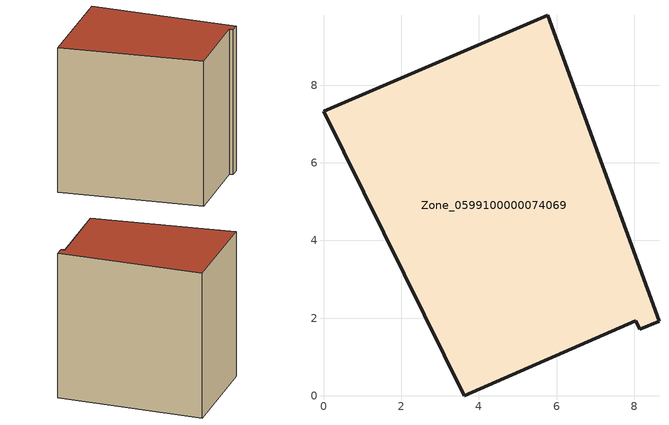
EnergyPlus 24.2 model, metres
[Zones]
Zone_0599100000074069
 floor ground (C_G): 8.04,1.93 3.63,0 0,7.33 5.77,9.8 8.64,1.92 8.14,1.72 z0
 wall outside (C_F): 5.77,9.8 0,7.33 3.63,0 8.04,1.93 8.14,1.72 8.64,1.92 5.77,9.8 z0:8.49
 roof outside (C_R): 8.14,1.72 8.64,1.92 5.77,9.8 0,7.33 3.63,0 8.04,1.93 z8.49
[BUILDING]
Pand.0599100000074069: North Axis=0; Terrain=City; Loads Convergence Tolerance Value=0.04; Temperature Convergence Tolerance Value=0.4; Solar Distribution=FullExterior; Maximum Number of Warmup Days=25; Minimum Number of Warmup Days=1
[Site:Location]
Rotterdam.The.Hague.AP_ZH_NLD Design_Conditions: Latitude=51.96; Longitude=4.45; Time Zone=1; Elevation=-4.5
[SITE:GROUNDTEMPERATURE:BUILDINGSURFACE]
18, 18, 18, 18, 18, 18, 18, 18, 18, 18, 18, 18
[MATERIAL] Thermal Absorptance=0.9; Solar Absorptance=0.7; Visible Absorptance=0.7
Name | Roughness | Thickness | Conductivity | Density | Specific Heat
G.TC.1992-2005 | MediumSmooth | 0.15 | 0.06 | 540 | 1210
F.TC.1992-2005 | Rough | 0.3 | 0.12 | 1920 | 840
R.TC.1992-2005 | MediumRough | 0.2 | 0.08 | 1500 | 1000
[CONSTRUCTION]
C_G: G.TC.1992-2005
C_F: F.TC.1992-2005
C_R: R.TC.1992-2005
[ZONE]
Zone_0599100000074069: Type=1; Multiplier=1; Ceiling Height=Autocalculate; Volume=Autocalculate; Floor Area=autocalculate; Part of Total Floor Area=Yes
[ZONEINFILTRATION:DESIGNFLOWRATE]
Infil_Zone_0599100000074069: Zone or ZoneList or Space or SpaceList=Zone_0599100000074069; Schedule=AlwaysOn; Design Flow Rate Calculation Method=Flow/Area; Flow Rate per Floor Area=0.0015; Constant Term Coefficient=1; Temperature Term Coefficient=0; Velocity Term Coefficient=0; Velocity Squared Term Coefficient=0
[HVACTEMPLATE:ZONE:IDEALLOADSAIRSYSTEM]
Zone_0599100000074069: Maximum Heating Supply Air Temperature=50; Minimum Cooling Supply Air Temperature=13; Maximum Heating Supply Air Humidity Ratio=0.0156; Minimum Cooling Supply Air Humidity Ratio=0.0077; Heating Limit=NoLimit; Cooling Limit=NoLimit; Dehumidification Control Type=ConstantSensibleHeatRatio; Cooling Sensible Heat Ratio=0.7; Dehumidification Setpoint=60; Humidification Control Type=None; Humidification Setpoint=30; Outdoor Air Method=None; Outdoor Air Flow Rate per Person=0.00944; Outdoor Air Flow Rate per Zone Floor Area=0; Outdoor Air Flow Rate per Zone=0; Demand Controlled Ventilation Type=None; Outdoor Air Economizer Type=NoEconomizer; Heat Recovery Type=None; Sensible Heat Recovery Effectiveness=0.7; Latent Heat Recovery Effectiveness=0.65
[ZONECONTROL:THERMOSTAT]
ThermostatControl_Zone_0599100000074069: Zone or ZoneList=Zone_0599100000074069; Control Type Schedule=DualSetpointControlType; Control 1=Thermostat_Zone_0599100000074069; Temperature Difference Between Cutout And Setpoint=0
[THERMOSTATSETPOINT:DUALSETPOINT]
Thermostat_Zone_0599100000074069: Heating Setpoint Temperature Schedule=HeatingSetpoint_Zone_0599100000074069; Cooling Setpoint Temperature Schedule=CoolingSetpoint_Zone_0599100000074069
[SCHEDULE:COMPACT]
HeatingSetpoint_Zone_0599100000074069: Through: 12/31, For: AllDays, Until: 24:00, 21
CoolingSetpoint_Zone_0599100000074069: Through: 12/31, For: AllDays, Until: 24:00, 24
DualSetpointControlType: Through: 12/31, For: AllDays, Until: 24:00, 4
AlwaysOn: Through: 12/31, For: AllDays, Until: 24:00, 1
